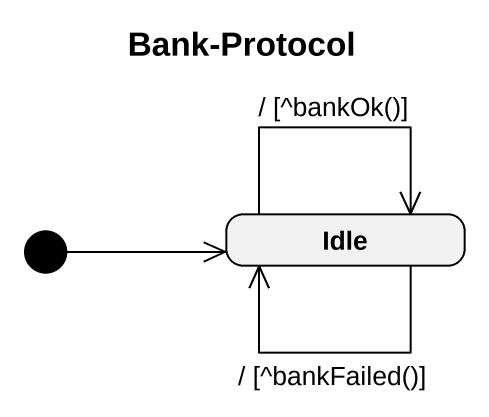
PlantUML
@startuml
title Bank-Protocol
hide empty description
state Idle
[*] -right-> Idle
Idle --> Idle : / [^bankOk()]
Idle --> Idle : / [^bankFailed()]
@enduml
